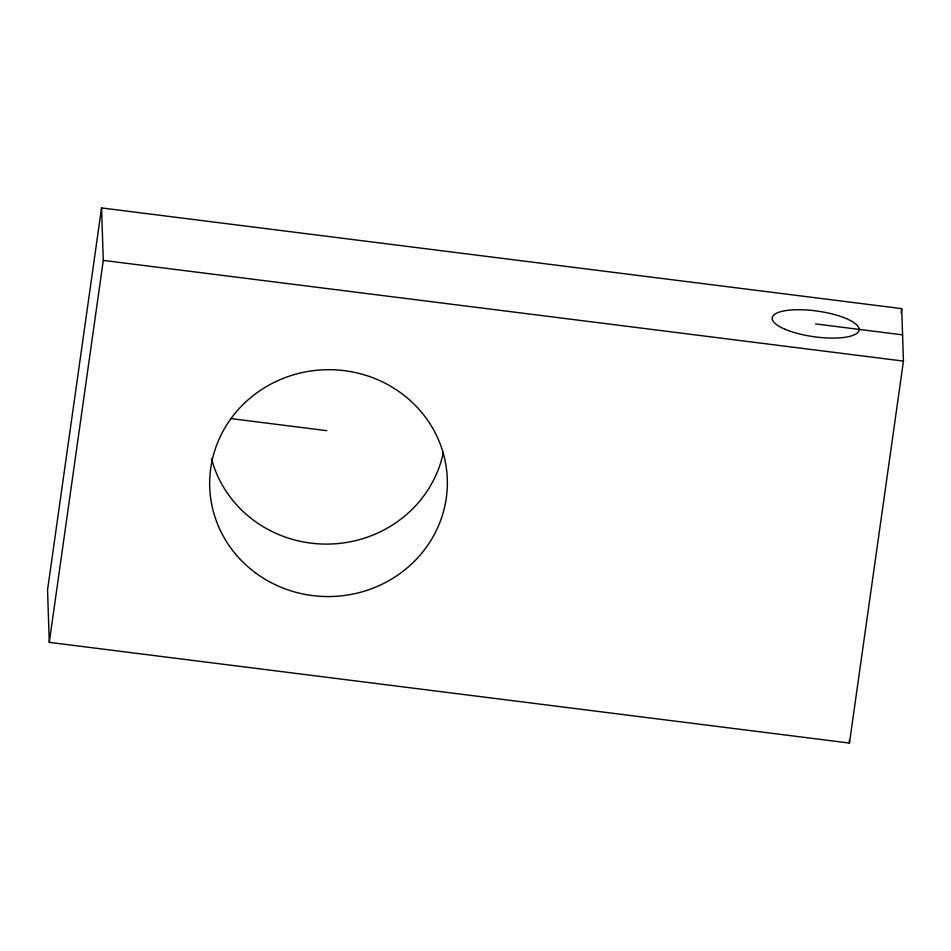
<?xml version="1.0" encoding="UTF-8"?>
<svg xmlns="http://www.w3.org/2000/svg" width="951" height="951" viewBox="0 0 951 951"><rect width="100%" height="100%" fill="white"/><g stroke="black" fill="none" stroke-linecap="round" stroke-linejoin="round"><path stroke-width="1.43" d="M101.555 207.936L47.55 589.905L49.286 642.365L849.445 743.064L903.45 361.095L901.714 308.635L101.555 207.936L103.29 260.396L49.286 642.365M901.12 312.784L901.714 308.635M815.601 323.922L902.582 334.859M103.29 260.396L903.45 361.095M231.069 418.618L326.775 430.66M849.35 740.151L849.445 743.064M443.356 452.426A118.863 113.431 -1.9 0 1 329.7 544.055A118.863 113.431 -1.9 0 1 211.479 458.56M255.855 573.108A118.863 113.431 -1.9 0 0 446.304 497.944A118.863 113.431 -1.9 0 0 283.386 378.32A118.863 113.431 -1.9 0 0 255.855 573.108M785.169 329.319A43.889 12.945 8 0 0 857.719 332.6A43.889 12.945 8 0 0 803.928 309.836A43.889 12.945 8 0 0 785.169 329.319"/></g></svg>
